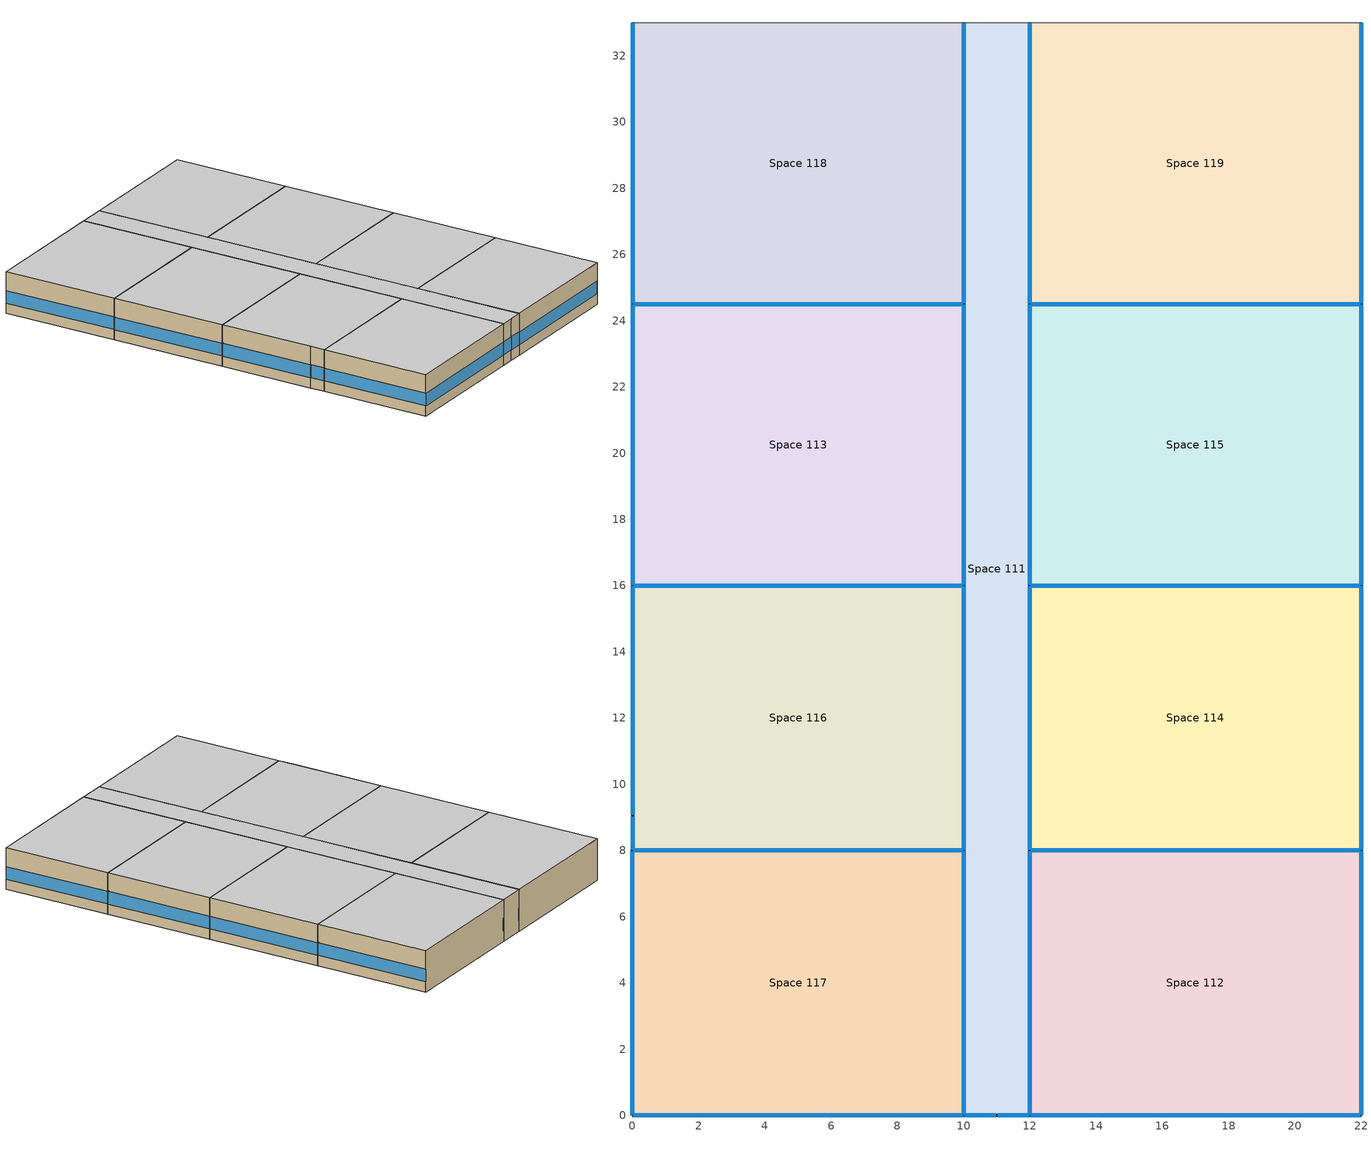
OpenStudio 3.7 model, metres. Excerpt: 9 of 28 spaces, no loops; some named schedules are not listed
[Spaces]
Space 111
 floor adiabatic: 12,33 12,0 10,0 10,33 z21.1
 wall outside (Surface 71 c tbd): 12,24.5 12,33 z21.1:24.14
 wall outside (Surface 72 c tbd): 12,16 12,24.5 z21.1:24.14
 wall outside (Surface 73 c tbd): 12,8 12,16 z21.1:24.14
 wall outside (Surface 74 c tbd): 12,0 12,8 z21.1:24.14
 wall outside (Surface 75 c tbd): 11,0 12,0 z21.1:24.14
 wall outside (Surface 76 c tbd): 10,0 11,0 z21.1:24.14
 wall outside (Surface 77 c tbd): 10,8 10,0 z21.1:24.14
 wall outside (Surface 78 c tbd): 10,16 10,8 z21.1:24.14
 wall outside (Surface 79 c tbd): 10,24.5 10,16 z21.1:24.14
 wall outside (Surface 80 c tbd): 10,33 10,24.5 z21.1:24.14
 wall adiabatic: 12,33 10,33 z21.1:24.14
 window: 12,24.53 12,32.97 / 12,16.03 12,24.47 / 12,8.03 12,15.97 / 12,0.03 12,7.97 / 10,7.97 10,0.03 / 10,15.97 10,8.03 / 10,24.47 10,16.03 / 10,32.97 10,24.53 z21.86:22.78; 11.03,0 11.97,0 / 10.03,0 10.97,0 z21.86:22.82
 ceiling adiabatic: 12,0 12,33 10,33 10,0 z24.14
Space 112
 floor adiabatic: 22,8 22,0 12,0 12,8 z21.1
 wall outside (Surface 83 c tbd): 22,0 22,8 z21.1:24.14
 wall outside (Surface 84 c tbd): 12,0 22,0 z21.1:24.14
 wall outside (Surface 85 c tbd): 12,8 12,0 z21.1:24.14
 wall outside (Surface 86 c tbd): 22,8 12,8 z21.1:24.14
 window: 22,0.03 22,7.97 / 12.03,0 21.97,0 / 12,7.97 12,0.03 / 21.97,8 12.03,8 z21.86:22.78
 ceiling adiabatic: 22,0 22,8 12,8 12,0 z24.14
Space 113
 floor adiabatic: 10,24.5 10,16 0,16 0,24.5 z21.1
 wall outside (Surface 89 c tbd): 0,24.5 0,16 z21.1:24.14
 wall outside (Surface 90 c tbd): 10,24.5 0,24.5 z21.1:24.14
 wall outside (Surface 91 c tbd): 10,16 10,24.5 z21.1:24.14
 wall outside (Surface 92 c tbd): 0,16 10,16 z21.1:24.14
 window: 0,24.47 0,16.03 / 9.97,24.5 0.03,24.5 / 10,16.03 10,24.47 / 0.03,16 9.97,16 z21.86:22.78
 ceiling adiabatic: 10,16 10,24.5 0,24.5 0,16 z24.14
Space 114
 floor adiabatic: 22,16 22,8 12,8 12,16 z21.1
 wall outside (Surface 95 c tbd): 22,8 22,16 z21.1:24.14
 wall outside (Surface 96 c tbd): 12,8 22,8 z21.1:24.14
 wall outside (Surface 97 c tbd): 12,16 12,8 z21.1:24.14
 wall outside (Surface 98 c tbd): 22,16 12,16 z21.1:24.14
 window: 22,8.03 22,15.97 / 12.03,8 21.97,8 / 12,15.97 12,8.03 / 21.97,16 12.03,16 z21.86:22.78
 ceiling adiabatic: 22,8 22,16 12,16 12,8 z24.14
Space 115
 floor adiabatic: 22,24.5 22,16 12,16 12,24.5 z21.1
 wall outside (Surface 101 c tbd): 22,16 22,24.5 z21.1:24.14
 wall outside (Surface 102 c tbd): 12,16 22,16 z21.1:24.14
 wall outside (Surface 103 c tbd): 12,24.5 12,16 z21.1:24.14
 wall outside (Surface 104 c tbd): 22,24.5 12,24.5 z21.1:24.14
 window: 22,16.03 22,24.47 / 12.03,16 21.97,16 / 12,24.47 12,16.03 / 21.97,24.5 12.03,24.5 z21.86:22.78
 ceiling adiabatic: 22,16 22,24.5 12,24.5 12,16 z24.14
Space 116
 floor adiabatic: 10,16 10,8 0,8 0,16 z21.1
 wall outside (Surface 107 c tbd): 0,9.05 0,8 z21.1:24.14
 wall outside (Surface 108 c tbd): 0,16 0,9.05 z21.1:24.14
 wall outside (Surface 109 c tbd): 10,16 0,16 z21.1:24.14
 wall outside (Surface 110 c tbd): 10,8 10,16 z21.1:24.14
 wall outside (Surface 111 c tbd): 0,8 10,8 z21.1:24.14
 window: 0,9.02 0,8.03 z21.86:22.82; 0,15.97 0,9.08 / 9.97,16 0.03,16 / 10,8.03 10,15.97 / 0.03,8 9.97,8 z21.86:22.78
 ceiling adiabatic: 10,8 10,16 0,16 0,8 z24.14
Space 117
 floor adiabatic: 10,8 10,0 0,0 0,8 z21.1
 wall outside (Surface 114 c tbd): 10,0 10,8 z21.1:24.14
 wall outside (Surface 115 c tbd): 0,0 10,0 z21.1:24.14
 wall outside (Surface 116 c tbd): 0,8 0,0 z21.1:24.14
 wall outside (Surface 117 c tbd): 10,8 0,8 z21.1:24.14
 window: 10,0.03 10,7.97 / 0.03,0 9.97,0 / 0,7.97 0,0.03 / 9.97,8 0.03,8 z21.86:22.78
 ceiling adiabatic: 10,0 10,8 0,8 0,0 z24.14
Space 118
 floor adiabatic: 10,33 10,24.5 0,24.5 0,33 z21.1
 wall outside (Surface 120 c tbd): 0,33 0,24.5 z21.1:24.14
 wall outside (Surface 122 c tbd): 10,24.5 10,33 z21.1:24.14
 wall outside (Surface 123 c tbd): 0,24.5 10,24.5 z21.1:24.14
 wall adiabatic: 10,33 0,33 z21.1:24.14
 window: 0,32.97 0,24.53 / 10,24.53 10,32.97 / 0.03,24.5 9.97,24.5 z21.86:22.78
 ceiling adiabatic: 10,24.5 10,33 0,33 0,24.5 z24.14
Space 119
 floor adiabatic: 22,33 22,24.5 12,24.5 12,33 z21.1
 wall outside (Surface 126 c tbd): 12,33 12,24.5 z21.1:24.14
 wall outside (Surface 128 c tbd): 22,24.5 22,33 z21.1:24.14
 wall outside (Surface 129 c tbd): 12,24.5 22,24.5 z21.1:24.14
 wall adiabatic: 22,33 12,33 z21.1:24.14
 window: 12,32.97 12,24.53 / 22,24.53 22,32.97 / 12.03,24.5 21.97,24.5 z21.86:22.78
 ceiling adiabatic: 22,24.5 22,33 12,33 12,24.5 z24.14
[ClimateZones]
Climate Zone Institution Name 1=ASHRAE; Climate Zone Document Name 1=ANSI/ASHRAE Standard 169; Climate Zone Document Year 1=2006; Climate Zone Institution Name 2=CEC; Climate Zone Document Name 2=California Climate Zone Descriptions; Climate Zone Document Year 2=1995
[Building]
Building 1
[Site]
Montreal Int'l: Latitude {deg}=45.47; Longitude {deg}=-73.75; Time Zone {hr}=-5; Elevation {m}=36
[DefaultConstructionSet]
Zone 20112020 6A: Default Exterior Surface Constructions=NECB 2011 - HighApt - NECB HDD Method at climate 11; Default Interior Surface Constructions=Default Surface Constructions 1686; Default Ground Contact Surface Constructions=NECB 2011 - HighApt - NECB HDD Method at climate 12; Default Exterior SubSurface Constructions=NECB 2011 - HighApt - NECB HDD Method at climate 13; Default Interior SubSurface Constructions=Default Sub Surface Constructions 1122; Interior Partition Construction=Typical Interior Partition 6; Adiabatic Surface Construction=Generic Interior Floor
[DefaultSurfaceConstructions]
Name | Floor Construction | Wall Construction | Roof Ceiling Construction
NECB 2011 - HighApt - NECB HDD Method at climate 11 | Customized opaque construction {aa5b39cb-99df-4bbb-a3fc-e586428a340d} to conductance of 0.183 1 | Customized opaque construction {43577338-bb1a-47c1-a31a-39af3f5bfda6} to conductance of 0.247 | Typical IEAD Roof 20112019 6A
Default Surface Constructions 1686 | Typical Interior Floor 1 | Typical Interior Wall 1 | Typical Interior Ceiling 1
NECB 2011 - HighApt - NECB HDD Method at climate 12 | Generic Ground Slab 6A 20112020 | Generic Ground Slab 6A 20112020 | Customized opaque construction {4e7b71c1-5be2-4431-8ce4-cf987089d090} to conductance of 0.284
[Material]
Name | Roughness | Thickness {m} | Conductivity {W/m-K} | Density {kg/m3} | Specific Heat {J/kg-K} | Thermal Absorptance | Solar Absorptance | Visible Absorptance
G05 25mm wood 3 | MediumSmooth | 0.0254 | 0.15 | 608 | 1630 | 0.9 | 0.5 | 0.5
4 in. Normalweight Concrete Floor 1 | MediumRough | 0.1016 | 2.31 | 2322 | 832 | 0.9 | 0.7 | 0.7
1IN Stucco 1 | Smooth | 0.0253 | 0.6918 | 1858 | 837 | 0.9 | 0.7 | 0.92
8IN CONCRETE HW RefBldg 1 | Rough | 0.2032 | 1.311 | 2240 | 836.8 | 0.9 | 0.7 | 0.7
1/2IN Gypsum 1 | Smooth | 0.0127 | 0.16 | 784.9 | 830 | 0.9 | 0.4 | 0.4
Roof Membrane 1 | VeryRough | 0.0095 | 0.16 | 1121.29 | 1460 | 0.9 | 0.7 | 0.7
Metal Roof Surface 2; F08 Metal surface 1 | Smooth | 0.0008 | 45.28 | 7824 | 500 | 0.9 | 0.7 | 0.7
100mm Normalweight concrete floor 1 | MediumSmooth | 0.1016 | 2.31 | 2322 | 832
G01 13mm gypsum board 1 | Smooth | 0.0127 | 0.16 | 800 | 1090 | 0.9 | 0.7 | 0.5
Generic HW Concrete | MediumRough | 0.2 | 1.95 | 2240 | 900 | 0.9 | 0.8 | 0.8
6 in. Normalweight Concrete Floor 2 | MediumRough | 0.1524 | 2.31 | 2322 | 832 | 0.9 | 0.7 | 0.7
Generic Acoustic Tile | MediumSmooth | 0.02 | 0.06 | 368 | 590 | 0.9 | 0.2 | 0.2
Generic Ceiling Air Gap | Smooth | 0.1 | 0.556 | 1.28 | 1000 | 0.9 | 0.7 | 0.7
Generic LW Concrete | MediumRough | 0.1 | 0.53 | 1280 | 840 | 0.9 | 0.8 | 0.8
[Material:NoMass] Thermal Absorptance=0.9; Solar Absorptance=0.7
Name | Roughness | Thermal Resistance {m2-K/W} | Visible Absorptance
Typical Insulation R-13.06 1 | Smooth | 5.20402 | 0.7
Typical Carpet Pad 1 | Smooth | 0.21648 | 0.8
Typical Insulation U=0.183 | Smooth | 5.46 | 0.7
CP02 CARPET PAD 2 | VeryRough | 0.21648 | 0.8
Typical Carpet Pad 3 | Smooth | 3.45515 | 0.8
Typical Insulation R-0.58 1 | Smooth | 0.454528 | 0.7
Typical Insulation R-1.15 1 | Smooth | 0.454545 | 0.7
Customized opaque construction {43577338-bb1a-47c1-a31a-39af ... uprated | Smooth | 5.24367 | 0.7
Typical IEAD Roof 20112019 6A uprated | Smooth | 7.994 | 0.7
Surface 101 uprated m tbd; Surface 120 uprated m tbd; Surface 128 uprated m tbd; Surface 89 uprated m tbd | Smooth | 1.85888 | 0.7
Surface 102 uprated m tbd; Surface 103 uprated m tbd; Surface 104 uprated m tbd; Surface 109 uprated m tbd; Surface 110 uprated m tbd; Surface 111 uprated m tbd; Surface 114 uprated m tbd; Surface 117 uprated m tbd; Surface 122 uprated m tbd; Surface 123 uprated m tbd; Surface 126 uprated m tbd; Surface 129 uprated m tbd; Surface 71 uprated m tbd; Surface 72 uprated m tbd; Surface 73 uprated m tbd; Surface 74 uprated m tbd; Surface 77 uprated m tbd; Surface 78 uprated m tbd; Surface 79 uprated m tbd; Surface 80 uprated m tbd; Surface 85 uprated m tbd; Surface 86 uprated m tbd; Surface 90 uprated m tbd; Surface 91 uprated m tbd; Surface 92 uprated m tbd; Surface 96 uprated m tbd; Surface 97 uprated m tbd; Surface 98 uprated m tbd | Smooth | 3.83127 | 0.7
Surface 107 uprated m tbd | Smooth | 1.46781 | 0.7
Surface 108 uprated m tbd | Smooth | 1.84411 | 0.7
Surface 115 uprated m tbd; Surface 84 uprated m tbd | Smooth | 1.79696 | 0.7
Surface 116 uprated m tbd; Surface 83 uprated m tbd | Smooth | 1.76694 | 0.7
Surface 75 uprated m tbd; Surface 76 uprated m tbd | Smooth | 1.44955 | 0.7
Surface 95 uprated m tbd | Smooth | 1.85472 | 0.7
[DefaultSubSurfaceConstructions]
Name | Fixed Window Construction | Operable Window Construction | Door Construction | Glass Door Construction | Overhead Door Construction | Skylight Construction | Tubular Daylight Dome Construction | Tubular Daylight Diffuser Construction
NECB 2011 - HighApt - NECB HDD Method at climate 13 | Customized Fenestration: u=2.38 | Customized Fenestration: u=2.38 | Customized opaque construction {1d419b8d-d461-492a-92d8-f46981addb7c} to conductance of 2.2 | Customized Fenestration: u=2.38 | Customized opaque construction {bc588554-639a-4cee-8ce8-916022afe59b} to conductance of 2.2 | Customized Fenestration: cond=0.220 tvis=0.294 tsol=0.332 | Customized Fenestration: cond=0.220 tvis=0.898 tsol=0.837 3 | Customized Fenestration: cond=0.220 tvis=0.898 tsol=0.837 3
Default Sub Surface Constructions 1122 | Typical Interior Window 1 | Typical Interior Window 1 | Typical Interior Door 2
[Construction]
Typical Interior Partition 6; Typical Interior Door 2: G05 25mm wood 3
Customized opaque construction {aa5b39cb-99df-4bbb-a3fc-e586428a340d} to conductance of 0.183 1: Typical Insulation R-13.06 1, 4 in. Normalweight Concrete Floor 1, Typical Carpet Pad 1
Customized opaque construction {43577338-bb1a-47c1-a31a-39af3f5bfda6} to conductance of 0.247: 1IN Stucco 1, 8IN CONCRETE HW RefBldg 1, Customized opaque construction {43577338-bb1a-47c1-a31a-39af ... uprated, 1/2IN Gypsum 1
Typical IEAD Roof 20112019 6A: Roof Membrane 1, Typical IEAD Roof 20112019 6A uprated, Metal Roof Surface 2
Typical Interior Floor 1: 100mm Normalweight concrete floor 1, CP02 CARPET PAD 2
Typical Interior Wall 1: G01 13mm gypsum board 1, G01 13mm gypsum board 1
Typical Interior Ceiling 1: CP02 CARPET PAD 2, 100mm Normalweight concrete floor 1
Generic Ground Slab 6A 20112020: Typical Insulation U=0.183, Generic HW Concrete
Customized opaque construction {4e7b71c1-5be2-4431-8ce4-cf987089d090} to conductance of 0.284: 6 in. Normalweight Concrete Floor 2, Typical Carpet Pad 3
Customized Fenestration: u=2.38: Fenestration U=2.38 0.4
Customized opaque construction {1d419b8d-d461-492a-92d8-f46981addb7c} to conductance of 2.2: F08 Metal surface 1, Typical Insulation R-0.58 1
Customized opaque construction {bc588554-639a-4cee-8ce8-916022afe59b} to conductance of 2.2: Typical Insulation R-1.15 1
Customized Fenestration: cond=0.220 tvis=0.294 tsol=0.332: Customized Fenestration:: cond=0.220 tvis=0.294 tsol=0.332
Customized Fenestration: cond=0.220 tvis=0.898 tsol=0.837 3: Customized Fenestration:: cond=0.220 tvis=0.898 tsol=0.837
Typical Interior Window 1: Clear 3mm 2
Generic Interior Floor: Generic Acoustic Tile, Generic Ceiling Air Gap, Generic LW Concrete
Surface 101 c tbd: 1IN Stucco 1, 8IN CONCRETE HW RefBldg 1, Surface 101 uprated m tbd, 1/2IN Gypsum 1
Surface 102 c tbd: 1IN Stucco 1, 8IN CONCRETE HW RefBldg 1, Surface 102 uprated m tbd, 1/2IN Gypsum 1
Surface 103 c tbd: 1IN Stucco 1, 8IN CONCRETE HW RefBldg 1, Surface 103 uprated m tbd, 1/2IN Gypsum 1
Surface 104 c tbd: 1IN Stucco 1, 8IN CONCRETE HW RefBldg 1, Surface 104 uprated m tbd, 1/2IN Gypsum 1
Surface 107 c tbd: 1IN Stucco 1, 8IN CONCRETE HW RefBldg 1, Surface 107 uprated m tbd, 1/2IN Gypsum 1
Surface 108 c tbd: 1IN Stucco 1, 8IN CONCRETE HW RefBldg 1, Surface 108 uprated m tbd, 1/2IN Gypsum 1
Surface 109 c tbd: 1IN Stucco 1, 8IN CONCRETE HW RefBldg 1, Surface 109 uprated m tbd, 1/2IN Gypsum 1
Surface 110 c tbd: 1IN Stucco 1, 8IN CONCRETE HW RefBldg 1, Surface 110 uprated m tbd, 1/2IN Gypsum 1
Surface 111 c tbd: 1IN Stucco 1, 8IN CONCRETE HW RefBldg 1, Surface 111 uprated m tbd, 1/2IN Gypsum 1
Surface 114 c tbd: 1IN Stucco 1, 8IN CONCRETE HW RefBldg 1, Surface 114 uprated m tbd, 1/2IN Gypsum 1
Surface 115 c tbd: 1IN Stucco 1, 8IN CONCRETE HW RefBldg 1, Surface 115 uprated m tbd, 1/2IN Gypsum 1
Surface 116 c tbd: 1IN Stucco 1, 8IN CONCRETE HW RefBldg 1, Surface 116 uprated m tbd, 1/2IN Gypsum 1
Surface 117 c tbd: 1IN Stucco 1, 8IN CONCRETE HW RefBldg 1, Surface 117 uprated m tbd, 1/2IN Gypsum 1
Surface 120 c tbd: 1IN Stucco 1, 8IN CONCRETE HW RefBldg 1, Surface 120 uprated m tbd, 1/2IN Gypsum 1
Surface 122 c tbd: 1IN Stucco 1, 8IN CONCRETE HW RefBldg 1, Surface 122 uprated m tbd, 1/2IN Gypsum 1
Surface 123 c tbd: 1IN Stucco 1, 8IN CONCRETE HW RefBldg 1, Surface 123 uprated m tbd, 1/2IN Gypsum 1
Surface 126 c tbd: 1IN Stucco 1, 8IN CONCRETE HW RefBldg 1, Surface 126 uprated m tbd, 1/2IN Gypsum 1
Surface 128 c tbd: 1IN Stucco 1, 8IN CONCRETE HW RefBldg 1, Surface 128 uprated m tbd, 1/2IN Gypsum 1
Surface 129 c tbd: 1IN Stucco 1, 8IN CONCRETE HW RefBldg 1, Surface 129 uprated m tbd, 1/2IN Gypsum 1
Surface 71 c tbd: 1IN Stucco 1, 8IN CONCRETE HW RefBldg 1, Surface 71 uprated m tbd, 1/2IN Gypsum 1
Surface 72 c tbd: 1IN Stucco 1, 8IN CONCRETE HW RefBldg 1, Surface 72 uprated m tbd, 1/2IN Gypsum 1
Surface 73 c tbd: 1IN Stucco 1, 8IN CONCRETE HW RefBldg 1, Surface 73 uprated m tbd, 1/2IN Gypsum 1
Surface 74 c tbd: 1IN Stucco 1, 8IN CONCRETE HW RefBldg 1, Surface 74 uprated m tbd, 1/2IN Gypsum 1
Surface 75 c tbd: 1IN Stucco 1, 8IN CONCRETE HW RefBldg 1, Surface 75 uprated m tbd, 1/2IN Gypsum 1
Surface 76 c tbd: 1IN Stucco 1, 8IN CONCRETE HW RefBldg 1, Surface 76 uprated m tbd, 1/2IN Gypsum 1
Surface 77 c tbd: 1IN Stucco 1, 8IN CONCRETE HW RefBldg 1, Surface 77 uprated m tbd, 1/2IN Gypsum 1
Surface 78 c tbd: 1IN Stucco 1, 8IN CONCRETE HW RefBldg 1, Surface 78 uprated m tbd, 1/2IN Gypsum 1
Surface 79 c tbd: 1IN Stucco 1, 8IN CONCRETE HW RefBldg 1, Surface 79 uprated m tbd, 1/2IN Gypsum 1
Surface 80 c tbd: 1IN Stucco 1, 8IN CONCRETE HW RefBldg 1, Surface 80 uprated m tbd, 1/2IN Gypsum 1
Surface 83 c tbd: 1IN Stucco 1, 8IN CONCRETE HW RefBldg 1, Surface 83 uprated m tbd, 1/2IN Gypsum 1
Surface 84 c tbd: 1IN Stucco 1, 8IN CONCRETE HW RefBldg 1, Surface 84 uprated m tbd, 1/2IN Gypsum 1
Surface 85 c tbd: 1IN Stucco 1, 8IN CONCRETE HW RefBldg 1, Surface 85 uprated m tbd, 1/2IN Gypsum 1
Surface 86 c tbd: 1IN Stucco 1, 8IN CONCRETE HW RefBldg 1, Surface 86 uprated m tbd, 1/2IN Gypsum 1
Surface 89 c tbd: 1IN Stucco 1, 8IN CONCRETE HW RefBldg 1, Surface 89 uprated m tbd, 1/2IN Gypsum 1
Surface 90 c tbd: 1IN Stucco 1, 8IN CONCRETE HW RefBldg 1, Surface 90 uprated m tbd, 1/2IN Gypsum 1
Surface 91 c tbd: 1IN Stucco 1, 8IN CONCRETE HW RefBldg 1, Surface 91 uprated m tbd, 1/2IN Gypsum 1
Surface 92 c tbd: 1IN Stucco 1, 8IN CONCRETE HW RefBldg 1, Surface 92 uprated m tbd, 1/2IN Gypsum 1
Surface 95 c tbd: 1IN Stucco 1, 8IN CONCRETE HW RefBldg 1, Surface 95 uprated m tbd, 1/2IN Gypsum 1
Surface 96 c tbd: 1IN Stucco 1, 8IN CONCRETE HW RefBldg 1, Surface 96 uprated m tbd, 1/2IN Gypsum 1
Surface 97 c tbd: 1IN Stucco 1, 8IN CONCRETE HW RefBldg 1, Surface 97 uprated m tbd, 1/2IN Gypsum 1
Surface 98 c tbd: 1IN Stucco 1, 8IN CONCRETE HW RefBldg 1, Surface 98 uprated m tbd, 1/2IN Gypsum 1
[WindowMaterial:SimpleGlazingSystem]
Name | U-Factor {W/m2-K} | Solar Heat Gain Coefficient | Visible Transmittance
Fenestration U=2.38 0.4 | 2.38 | 0.4 | 0.4
Customized Fenestration:: cond=0.220 tvis=0.294 tsol=0.332; Customized Fenestration:: cond=0.220 tvis=0.898 tsol=0.837 | 2.2 | 0.6 | 0.21
[WindowMaterial:Glazing]
Clear 3mm 2: Optical Data Type=SpectralAverage; Thickness {m}=0.003; Solar Transmittance at Normal Incidence=0.837; Front Side Solar Reflectance at Normal Incidence=0.075; Back Side Solar Reflectance at Normal Incidence=0.075; Visible Transmittance at Normal Incidence=0.898; Front Side Visible Reflectance at Normal Incidence=0.081; Back Side Visible Reflectance at Normal Incidence=0.081; Infrared Transmittance at Normal Incidence=0; Front Side Infrared Hemispherical Emissivity=0.84; Back Side Infrared Hemispherical Emissivity=0.84; Conductivity {W/m-K}=0.9; Dirt Correction Factor for Solar and Visible Transmittance=1; Solar Diffusing=No
[ThermostatSetpoint:DualSetpoint] Heating Setpoint Temperature Schedule=NECB-G-Thermostat Setpoint-Heating; Cooling Setpoint Temperature Schedule=NECB-G-Thermostat Setpoint-Cooling
Thermostat Setpoint Dual Setpoint 6; Thermostat Setpoint Dual Setpoint 9; Thermostat Setpoint Dual Setpoint 10; Thermostat Setpoint Dual Setpoint 11; Thermostat Setpoint Dual Setpoint 17; Thermostat Setpoint Dual Setpoint 18; Thermostat Setpoint Dual Setpoint 19; Thermostat Setpoint Dual Setpoint 21; Thermostat Setpoint Dual Setpoint 25
[BuildingStory]
Building Story typical: Nominal Z Coordinate {m}=21; Nominal Floor to Floor Height {m}=3.048
[Space] Building Story=Building Story typical
Name | Space Type | Thermal Zone
Space 111 | MURB lobby | Thermal Zone 12
Space 112 | MURB small | Thermal Zone 14
Space 113 | MURB small | Thermal Zone 15
Space 114 | MURB small | Thermal Zone 17
Space 115 | MURB small | Thermal Zone 19
Space 116 | MURB small | Thermal Zone 16
Space 117 | MURB small | Thermal Zone 20
Space 118 | MURB small | Thermal Zone 21
Space 119 | MURB small | Thermal Zone 22
[ThermalZone] Multiplier=10; Use Ideal Air Loads=No
Name | Thermostat
Thermal Zone 12 | Thermostat Setpoint Dual Setpoint 9
Thermal Zone 14 | Thermostat Setpoint Dual Setpoint 17
Thermal Zone 15 | Thermostat Setpoint Dual Setpoint 6
Thermal Zone 16 | Thermostat Setpoint Dual Setpoint 11
Thermal Zone 17 | Thermostat Setpoint Dual Setpoint 21
Thermal Zone 19 | Thermostat Setpoint Dual Setpoint 10
Thermal Zone 20 | Thermostat Setpoint Dual Setpoint 25
Thermal Zone 21 | Thermostat Setpoint Dual Setpoint 18
Thermal Zone 22 | Thermostat Setpoint Dual Setpoint 19
[SpaceInfiltration:DesignFlowRate] Design Flow Rate Calculation Method=Flow/ExteriorArea; Flow per Exterior Surface Area {m3/s-m2}=6.19923e-05; Constant Term Coefficient=0.107472; Temperature Term Coefficient=0.0119911; Velocity Term Coefficient=0; Velocity Squared Term Coefficient=0.0134792
Name | Space or SpaceType | Schedule
Space 111 HVAC On Infiltration | Space 111 | Infiltration HVAC On Schedule
Space 111 HVAC Off Infiltration | Space 111 | Infiltration HVAC Off Schedule
Space 112 HVAC On Infiltration | Space 112 | Infiltration HVAC On Schedule
Space 112 HVAC Off Infiltration | Space 112 | Infiltration HVAC Off Schedule
Space 113 HVAC On Infiltration | Space 113 | Infiltration HVAC On Schedule
Space 113 HVAC Off Infiltration | Space 113 | Infiltration HVAC Off Schedule
Space 116 HVAC On Infiltration | Space 116 | Infiltration HVAC On Schedule
Space 116 HVAC Off Infiltration | Space 116 | Infiltration HVAC Off Schedule
Space 114 HVAC On Infiltration | Space 114 | Infiltration HVAC On Schedule
Space 114 HVAC Off Infiltration | Space 114 | Infiltration HVAC Off Schedule
Space 115 HVAC On Infiltration | Space 115 | Infiltration HVAC On Schedule
Space 115 HVAC Off Infiltration | Space 115 | Infiltration HVAC Off Schedule
Space 117 HVAC On Infiltration | Space 117 | Infiltration HVAC On Schedule
Space 117 HVAC Off Infiltration | Space 117 | Infiltration HVAC Off Schedule
Space 118 HVAC On Infiltration | Space 118 | Infiltration HVAC On Schedule
Space 118 HVAC Off Infiltration | Space 118 | Infiltration HVAC Off Schedule
Space 119 HVAC On Infiltration | Space 119 | Infiltration HVAC On Schedule
Space 119 HVAC Off Infiltration | Space 119 | Infiltration HVAC Off Schedule
